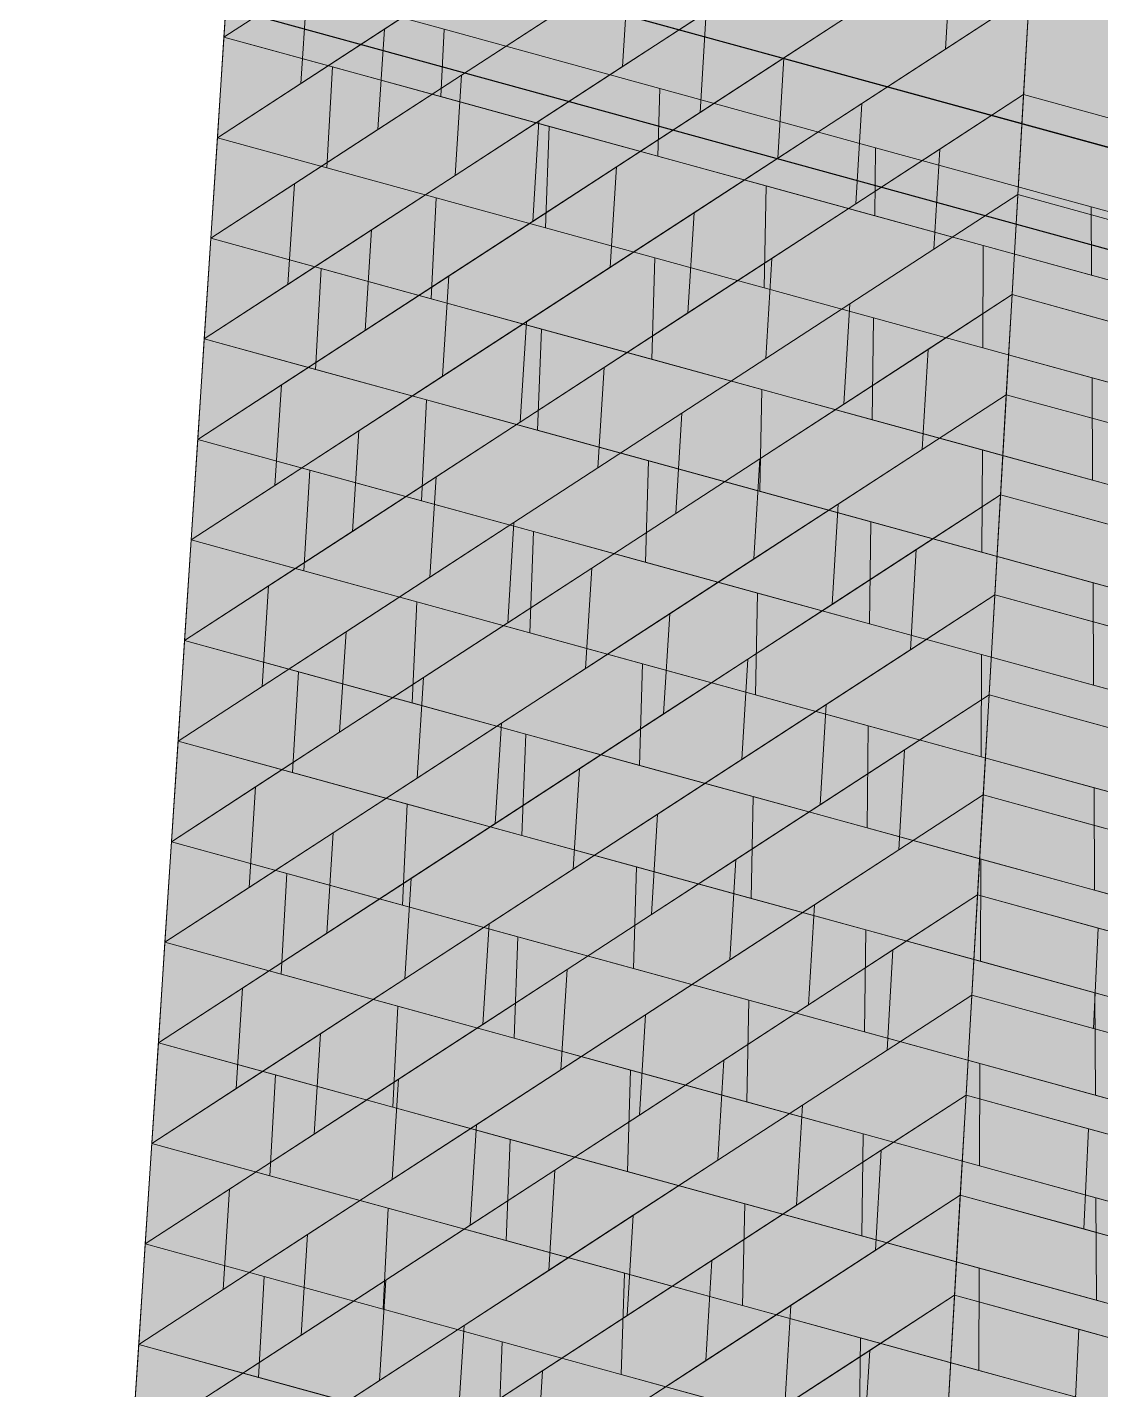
# Paper-space layout '02 Chimney' of a CAD drawing. Header units: millimetres. Extents: x 5 to 415, y 5 to 287.
# Drawn here: x 238.01 to 263.48, y 149.01 to 181.34 of the extents above; entities that cross this region are included whole.
import ezdxf

# ---------------------------------------------------------------- set-up
doc = ezdxf.new("R2010")
doc.units = ezdxf.units.MM
doc.layers.add('SHEET_GEOMETRY', color=7, linetype='Continuous')

# ---------------------------------------------------------------- blocks, each defined once
blk = doc.blocks.new('SHEET_02_CHIMNEY')
at = {"layer": 'SHEET_GEOMETRY', "lineweight": 18}
for p, q in [((258.375, 122.762), (262.564, 195.566)), ((238.013, 109.511), (242.783, 182.693))]:
    blk.add_line(p, q, dxfattribs=at)
at = {"layer": 'SHEET_GEOMETRY', "lineweight": 25}
for p, q in [((240.32, 184.892), (279.141, 174.238)), ((279.141, 174.238), (240.32, 184.892)), ((240.32, 182.472), (279.141, 171.817))]:
    blk.add_line(p, q, dxfattribs=at)
at = {"layer": 'SHEET_GEOMETRY', "lineweight": 9}
for p, q in [((246.638, 183.678), (242.679, 181.102)), ((246.486, 181.294), (250.449, 183.873)), ((255.965, 180.608), (259.939, 183.194)), ((259.801, 180.819), (259.939, 183.194)), ((259.939, 183.194), (259.801, 180.819)), ((242.679, 181.102), (242.783, 182.693)), ((242.783, 182.693), (242.679, 181.102)), ((247.902, 181.288), (242.783, 182.693)), ((248.317, 180.201), (252.284, 182.782)), ((256.108, 182.985), (252.138, 180.402)), ((252.138, 180.402), (252.284, 182.782)), ((252.284, 182.782), (252.138, 180.402)), ((242.679, 181.102), (244.659, 182.39)), ((248.467, 182.584), (244.505, 180.005)), ((244.505, 180.005), (244.659, 182.39)), ((244.659, 182.39), (244.505, 180.005)), ((257.812, 179.524), (261.79, 182.113)), ((261.79, 182.113), (259.801, 180.819)), ((261.653, 179.739), (261.79, 182.113)), ((261.79, 182.113), (261.653, 179.739)), ((250.153, 179.11), (254.123, 181.694)), ((257.952, 181.901), (253.978, 179.315)), ((253.978, 179.315), (254.123, 181.694)), ((254.123, 181.694), (253.978, 179.315)), ((250.301, 181.491), (246.334, 178.91)), ((242.524, 178.716), (246.486, 181.294)), ((242.524, 178.716), (242.679, 181.102)), ((242.679, 181.102), (242.524, 178.716)), ((245.253, 180.396), (242.679, 181.102)), ((242.679, 181.102), (247.826, 179.689)), ((246.334, 178.91), (246.486, 181.294)), ((246.486, 181.294), (246.334, 178.91)), ((247.826, 179.689), (247.902, 181.288)), ((247.902, 181.288), (247.826, 179.689)), ((253.021, 179.883), (247.902, 181.288)), ((259.801, 180.819), (255.823, 178.23)), ((252.138, 180.402), (248.168, 177.818)), ((251.992, 178.022), (255.965, 180.608)), ((255.823, 178.23), (255.965, 180.608)), ((255.965, 180.608), (255.823, 178.23)), ((244.351, 177.62), (248.317, 180.201)), ((245.118, 178.004), (245.253, 180.396)), ((245.253, 180.396), (245.118, 178.004)), ((250.4, 178.983), (245.253, 180.396)), ((248.168, 177.818), (248.317, 180.201)), ((248.317, 180.201), (248.168, 177.818)), ((244.505, 180.005), (242.524, 178.716)), ((252.973, 178.277), (253.021, 179.883)), ((253.021, 179.883), (252.973, 178.277)), ((258.141, 178.478), (253.021, 179.883)), ((247.826, 179.689), (252.973, 178.277)), ((253.834, 176.936), (257.812, 179.524)), ((261.653, 179.739), (257.672, 177.148)), ((257.672, 177.148), (257.812, 179.524)), ((257.812, 179.524), (257.672, 177.148)), ((259.662, 178.443), (261.653, 179.739)), ((261.516, 177.365), (261.653, 179.739)), ((261.653, 179.739), (261.516, 177.365)), ((261.653, 179.739), (264.352, 178.998)), ((267.05, 178.257), (261.653, 179.739)), ((246.183, 176.526), (250.153, 179.11)), ((253.978, 179.315), (250.005, 176.729)), ((250.005, 176.729), (250.153, 179.11)), ((250.153, 179.11), (250.005, 176.729)), ((246.334, 178.91), (242.368, 176.329)), ((250.307, 176.579), (250.4, 178.983)), ((250.4, 178.983), (250.307, 176.579)), ((255.547, 177.57), (250.4, 178.983)), ((242.368, 176.329), (242.524, 178.716)), ((242.524, 178.716), (242.368, 176.329)), ((247.712, 177.292), (242.524, 178.716)), ((242.524, 178.716), (245.118, 178.004)), ((258.12, 176.864), (258.141, 178.478)), ((258.141, 178.478), (258.12, 176.864)), ((263.26, 177.073), (258.141, 178.478)), ((255.823, 178.23), (251.846, 175.641)), ((252.973, 178.277), (258.12, 176.864)), ((255.681, 175.852), (259.662, 178.443)), ((259.524, 176.068), (259.662, 178.443)), ((259.662, 178.443), (259.524, 176.068)), ((248.168, 177.818), (244.198, 175.235)), ((245.118, 178.004), (250.307, 176.579)), ((248.018, 175.436), (251.992, 178.022)), ((251.846, 175.641), (251.992, 178.022)), ((251.992, 178.022), (251.846, 175.641)), ((242.368, 176.329), (244.351, 177.62)), ((244.198, 175.235), (244.351, 177.62)), ((244.351, 177.62), (244.198, 175.235)), ((255.496, 175.155), (255.547, 177.57)), ((255.547, 177.57), (255.496, 175.155)), ((260.694, 176.158), (255.547, 177.57)), ((247.599, 174.894), (247.712, 177.292)), ((247.712, 177.292), (247.599, 174.894)), ((252.901, 175.867), (247.712, 177.292)), ((257.531, 174.771), (261.516, 177.365)), ((261.516, 177.365), (259.524, 176.068)), ((261.38, 174.991), (261.516, 177.365)), ((261.516, 177.365), (261.38, 174.991)), ((261.516, 177.365), (266.956, 175.872)), ((264.236, 176.618), (261.516, 177.365)), ((249.857, 174.347), (253.834, 176.936)), ((257.672, 177.148), (253.69, 174.557)), ((253.69, 174.557), (253.834, 176.936)), ((253.834, 176.936), (253.69, 174.557)), ((258.12, 176.864), (263.267, 175.452)), ((263.267, 175.452), (263.26, 177.073)), ((268.379, 175.668), (263.26, 177.073)), ((263.26, 177.073), (263.267, 175.452)), ((242.213, 173.943), (246.183, 176.526)), ((250.005, 176.729), (246.031, 174.143)), ((246.031, 174.143), (246.183, 176.526)), ((246.183, 176.526), (246.031, 174.143)), ((250.307, 176.579), (255.496, 175.155)), ((242.213, 173.943), (242.368, 176.329)), ((242.368, 176.329), (242.213, 173.943)), ((244.983, 175.611), (242.368, 176.329)), ((242.368, 176.329), (247.599, 174.894)), ((259.524, 176.068), (255.539, 173.475)), ((260.684, 173.731), (260.694, 176.158)), ((260.694, 176.158), (260.684, 173.731)), ((265.841, 174.745), (260.694, 176.158)), ((244.849, 173.219), (244.983, 175.611)), ((244.983, 175.611), (244.849, 173.219)), ((250.214, 174.176), (244.983, 175.611)), ((251.846, 175.641), (247.868, 173.053)), ((251.699, 173.261), (255.681, 175.852)), ((252.829, 173.458), (252.901, 175.867)), ((252.901, 175.867), (252.829, 173.458)), ((258.09, 174.443), (252.901, 175.867)), ((255.539, 173.475), (255.681, 175.852)), ((255.681, 175.852), (255.539, 173.475)), ((244.198, 175.235), (242.213, 173.943)), ((244.044, 172.85), (248.018, 175.436)), ((247.868, 173.053), (248.018, 175.436)), ((248.018, 175.436), (247.868, 173.053)), ((263.267, 175.452), (268.414, 174.039)), ((255.496, 175.155), (260.684, 173.731)), ((261.38, 174.991), (257.391, 172.395)), ((259.385, 173.693), (261.38, 174.991)), ((261.243, 172.617), (261.38, 174.991)), ((261.38, 174.991), (261.243, 172.617)), ((261.38, 174.991), (264.12, 174.239)), ((266.861, 173.486), (261.38, 174.991)), ((247.599, 174.894), (252.829, 173.458)), ((253.546, 172.178), (257.531, 174.771)), ((257.391, 172.395), (257.531, 174.771)), ((257.531, 174.771), (257.391, 172.395)), ((245.879, 171.759), (249.857, 174.347)), ((253.69, 174.557), (249.709, 171.966)), ((249.709, 171.966), (249.857, 174.347)), ((249.857, 174.347), (249.709, 171.966)), ((258.06, 172.023), (258.09, 174.443)), ((258.09, 174.443), (258.06, 172.023)), ((263.279, 173.019), (258.09, 174.443)), ((246.031, 174.143), (242.057, 171.556)), ((242.057, 171.556), (242.213, 173.943)), ((242.213, 173.943), (242.057, 171.556)), ((247.485, 172.496), (242.213, 173.943)), ((242.213, 173.943), (244.849, 173.219)), ((250.121, 171.772), (250.214, 174.176)), ((250.214, 174.176), (250.121, 171.772)), ((255.444, 172.74), (250.214, 174.176)), ((255.396, 171.097), (259.385, 173.693)), ((259.247, 171.317), (259.385, 173.693)), ((259.385, 173.693), (259.247, 171.317)), ((260.684, 173.731), (265.873, 172.307)), ((255.539, 173.475), (251.553, 170.881)), ((252.829, 173.458), (258.06, 172.023)), ((247.868, 173.053), (243.89, 170.464)), ((244.849, 173.219), (250.121, 171.772)), ((247.718, 170.67), (251.699, 173.261)), ((251.553, 170.881), (251.699, 173.261)), ((251.699, 173.261), (251.553, 170.881)), ((263.29, 170.587), (263.279, 173.019)), ((268.468, 171.595), (263.279, 173.019)), ((263.279, 173.019), (263.29, 170.587)), ((242.057, 171.556), (244.044, 172.85)), ((243.89, 170.464), (244.044, 172.85)), ((244.044, 172.85), (243.89, 170.464)), ((255.393, 170.325), (255.444, 172.74)), ((255.444, 172.74), (255.393, 170.325)), ((260.675, 171.305), (255.444, 172.74)), ((247.371, 170.098), (247.485, 172.496)), ((247.485, 172.496), (247.371, 170.098)), ((252.757, 171.049), (247.485, 172.496)), ((257.391, 172.395), (253.402, 169.799)), ((257.25, 170.018), (261.243, 172.617)), ((261.243, 172.617), (259.247, 171.317)), ((261.107, 170.243), (261.243, 172.617)), ((261.243, 172.617), (261.107, 170.243)), ((261.243, 172.617), (266.766, 171.101)), ((264.005, 171.859), (261.243, 172.617)), ((249.561, 169.584), (253.546, 172.178)), ((253.402, 169.799), (253.546, 172.178)), ((253.546, 172.178), (253.402, 169.799)), ((258.06, 172.023), (263.29, 170.587)), ((241.901, 169.17), (245.879, 171.759)), ((249.709, 171.966), (245.727, 169.375)), ((245.727, 169.375), (245.879, 171.759)), ((245.879, 171.759), (245.727, 169.375)), ((250.121, 171.772), (255.393, 170.325)), ((241.901, 169.17), (242.057, 171.556)), ((242.057, 171.556), (241.901, 169.17)), ((244.714, 170.827), (242.057, 171.556)), ((242.057, 171.556), (247.371, 170.098)), ((251.407, 168.501), (255.396, 171.097)), ((252.685, 168.64), (252.757, 171.049)), ((252.757, 171.049), (252.685, 168.64)), ((258.029, 169.602), (252.757, 171.049)), ((259.247, 171.317), (255.254, 168.719)), ((255.254, 168.719), (255.396, 171.097)), ((255.396, 171.097), (255.254, 168.719)), ((260.665, 168.878), (260.675, 171.305)), ((260.675, 171.305), (260.665, 168.878)), ((265.905, 169.869), (260.675, 171.305)), ((244.579, 168.435), (244.714, 170.827)), ((244.714, 170.827), (244.579, 168.435)), ((250.028, 169.369), (244.714, 170.827)), ((251.553, 170.881), (247.568, 168.288)), ((243.89, 170.464), (241.901, 169.17)), ((243.737, 168.079), (247.718, 170.67)), ((247.568, 168.288), (247.718, 170.67)), ((247.718, 170.67), (247.568, 168.288)), ((263.29, 170.587), (268.521, 169.152)), ((247.371, 170.098), (252.685, 168.64)), ((255.393, 170.325), (260.665, 168.878)), ((261.107, 170.243), (257.11, 167.642)), ((259.108, 168.942), (261.107, 170.243)), ((260.97, 167.869), (261.107, 170.243)), ((261.107, 170.243), (260.97, 167.869)), ((261.107, 170.243), (263.889, 169.479)), ((266.671, 168.715), (261.107, 170.243)), ((253.402, 169.799), (249.413, 167.203)), ((253.258, 167.42), (257.25, 170.018)), ((257.11, 167.642), (257.25, 170.018)), ((257.25, 170.018), (257.11, 167.642)), ((245.576, 166.991), (249.561, 169.584)), ((249.413, 167.203), (249.561, 169.584)), ((249.561, 169.584), (249.413, 167.203)), ((257.999, 167.181), (258.029, 169.602)), ((258.029, 169.602), (257.999, 167.181)), ((263.302, 168.155), (258.029, 169.602)), ((245.727, 169.375), (241.746, 166.784)), ((241.746, 166.784), (241.901, 169.17)), ((241.901, 169.17), (241.746, 166.784)), ((247.257, 167.7), (241.901, 169.17)), ((241.901, 169.17), (244.579, 168.435)), ((249.935, 166.965), (250.028, 169.369)), ((250.028, 169.369), (249.935, 166.965)), ((255.342, 167.91), (250.028, 169.369)), ((255.112, 166.341), (259.108, 168.942)), ((258.97, 166.567), (259.108, 168.942)), ((259.108, 168.942), (258.97, 166.567)), ((260.665, 168.878), (265.938, 167.431)), ((247.418, 165.905), (251.407, 168.501)), ((255.254, 168.719), (251.261, 166.121)), ((251.261, 166.121), (251.407, 168.501)), ((251.407, 168.501), (251.261, 166.121)), ((252.685, 168.64), (257.999, 167.181)), ((247.568, 168.288), (243.583, 165.694)), ((244.579, 168.435), (249.935, 166.965)), ((263.313, 165.723), (263.302, 168.155)), ((268.574, 166.708), (263.302, 168.155)), ((263.302, 168.155), (263.313, 165.723)), ((241.746, 166.784), (243.737, 168.079)), ((243.583, 165.694), (243.737, 168.079)), ((243.737, 168.079), (243.583, 165.694)), ((255.291, 165.495), (255.342, 167.91)), ((255.342, 167.91), (255.291, 165.495)), ((260.656, 166.452), (255.342, 167.91)), ((256.97, 165.265), (260.97, 167.869)), ((260.97, 167.869), (258.97, 166.567)), ((260.833, 165.495), (260.97, 167.869)), ((260.97, 167.869), (260.833, 165.495)), ((260.97, 167.869), (266.576, 166.33)), ((263.773, 167.099), (260.97, 167.869)), ((247.143, 165.302), (247.257, 167.7)), ((247.257, 167.7), (247.143, 165.302)), ((252.613, 166.23), (247.257, 167.7)), ((257.11, 167.642), (253.113, 165.041)), ((249.413, 167.203), (245.424, 164.607)), ((249.265, 164.821), (253.258, 167.42)), ((253.113, 165.041), (253.258, 167.42)), ((253.258, 167.42), (253.113, 165.041)), ((257.999, 167.181), (263.313, 165.723)), ((241.59, 164.397), (245.576, 166.991)), ((245.424, 164.607), (245.576, 166.991)), ((245.576, 166.991), (245.424, 164.607)), ((249.935, 166.965), (255.291, 165.495)), ((241.59, 164.397), (241.746, 166.784)), ((241.746, 166.784), (241.59, 164.397)), ((244.445, 166.043), (241.746, 166.784)), ((241.746, 166.784), (247.143, 165.302)), ((258.97, 166.567), (254.969, 163.964)), ((251.115, 163.74), (255.112, 166.341)), ((252.541, 163.821), (252.613, 166.23)), ((252.613, 166.23), (252.541, 163.821)), ((257.969, 164.76), (252.613, 166.23)), ((254.969, 163.964), (255.112, 166.341)), ((255.112, 166.341), (254.969, 163.964)), ((260.646, 164.025), (260.656, 166.452)), ((260.656, 166.452), (260.646, 164.025)), ((265.97, 164.994), (260.656, 166.452)), ((243.429, 163.309), (247.418, 165.905)), ((244.31, 163.651), (244.445, 166.043)), ((244.445, 166.043), (244.31, 163.651)), ((249.842, 164.562), (244.445, 166.043)), ((251.261, 166.121), (247.268, 163.522)), ((247.268, 163.522), (247.418, 165.905)), ((247.418, 165.905), (247.268, 163.522)), ((243.583, 165.694), (241.59, 164.397)), ((263.313, 165.723), (268.627, 164.264)), ((247.143, 165.302), (252.541, 163.821)), ((252.969, 162.662), (256.97, 165.265)), ((255.291, 165.495), (260.646, 164.025)), ((260.833, 165.495), (256.829, 162.889)), ((256.829, 162.889), (256.97, 165.265)), ((256.97, 165.265), (256.829, 162.889)), ((258.831, 164.192), (260.833, 165.495)), ((260.697, 163.121), (260.833, 165.495)), ((260.833, 165.495), (260.697, 163.121)), ((260.833, 165.495), (263.657, 164.72)), ((266.481, 163.945), (260.833, 165.495)), ((253.113, 165.041), (249.117, 162.44)), ((245.424, 164.607), (241.435, 162.011)), ((245.272, 162.223), (249.265, 164.821)), ((249.117, 162.44), (249.265, 164.821)), ((249.265, 164.821), (249.117, 162.44)), ((249.749, 162.158), (249.842, 164.562)), ((249.842, 164.562), (249.749, 162.158)), ((255.24, 163.08), (249.842, 164.562)), ((257.938, 162.34), (257.969, 164.76)), ((257.969, 164.76), (257.938, 162.34)), ((263.324, 163.291), (257.969, 164.76)), ((241.435, 162.011), (241.59, 164.397)), ((241.59, 164.397), (241.435, 162.011)), ((247.03, 162.905), (241.59, 164.397)), ((241.59, 164.397), (244.31, 163.651)), ((254.969, 163.964), (250.969, 161.36)), ((254.827, 161.586), (258.831, 164.192)), ((258.693, 161.816), (258.831, 164.192)), ((258.831, 164.192), (258.693, 161.816)), ((260.646, 164.025), (266.002, 162.556)), ((244.31, 163.651), (249.749, 162.158)), ((247.119, 161.14), (251.115, 163.74)), ((250.969, 161.36), (251.115, 163.74)), ((251.115, 163.74), (250.969, 161.36)), ((252.541, 163.821), (257.938, 162.34)), ((241.435, 162.011), (243.429, 163.309)), ((247.268, 163.522), (243.276, 160.924)), ((243.276, 160.924), (243.429, 163.309)), ((243.429, 163.309), (243.276, 160.924)), ((263.336, 160.858), (263.324, 163.291)), ((268.68, 161.821), (263.324, 163.291)), ((263.324, 163.291), (263.336, 160.858)), ((255.188, 160.665), (255.24, 163.08)), ((255.24, 163.08), (255.188, 160.665)), ((260.637, 161.599), (255.24, 163.08)), ((256.689, 160.512), (260.697, 163.121)), ((260.697, 163.121), (258.693, 161.816)), ((260.56, 160.747), (260.697, 163.121)), ((260.697, 163.121), (260.56, 160.747)), ((260.697, 163.121), (266.387, 161.559)), ((263.542, 162.34), (260.697, 163.121)), ((246.916, 160.507), (247.03, 162.905)), ((247.03, 162.905), (246.916, 160.507)), ((252.469, 161.412), (247.03, 162.905)), ((248.969, 160.059), (252.969, 162.662)), ((256.829, 162.889), (252.825, 160.283)), ((252.825, 160.283), (252.969, 162.662)), ((252.969, 162.662), (252.825, 160.283)), ((249.117, 162.44), (245.12, 159.839)), ((257.938, 162.34), (263.336, 160.858)), ((241.279, 159.625), (245.272, 162.223)), ((241.279, 159.625), (241.435, 162.011)), ((241.435, 162.011), (241.279, 159.625)), ((244.175, 161.259), (241.435, 162.011)), ((241.435, 162.011), (246.916, 160.507)), ((245.12, 159.839), (245.272, 162.223)), ((245.272, 162.223), (245.12, 159.839)), ((249.749, 162.158), (255.188, 160.665)), ((258.693, 161.816), (254.685, 159.208)), ((250.969, 161.36), (246.969, 158.757)), ((250.823, 158.98), (254.827, 161.586)), ((252.397, 159.002), (252.469, 161.412)), ((252.469, 161.412), (252.397, 159.002)), ((257.908, 159.919), (252.469, 161.412)), ((254.685, 159.208), (254.827, 161.586)), ((254.827, 161.586), (254.685, 159.208)), ((260.628, 159.173), (260.637, 161.599)), ((260.637, 161.599), (260.628, 159.173)), ((266.034, 160.118), (260.637, 161.599)), ((243.122, 158.539), (247.119, 161.14)), ((244.041, 158.867), (244.175, 161.259)), ((244.175, 161.259), (244.041, 158.867)), ((249.656, 159.755), (244.175, 161.259)), ((246.969, 158.757), (247.119, 161.14)), ((247.119, 161.14), (246.969, 158.757)), ((243.276, 160.924), (241.279, 159.625)), ((260.56, 160.747), (256.549, 158.136)), ((258.554, 159.441), (260.56, 160.747)), ((260.424, 158.372), (260.56, 160.747)), ((260.56, 160.747), (260.424, 158.372)), ((260.56, 160.747), (263.426, 159.96)), ((266.292, 159.174), (260.56, 160.747)), ((263.336, 160.858), (268.733, 159.377)), ((246.916, 160.507), (252.397, 159.002)), ((252.681, 157.904), (256.689, 160.512)), ((255.188, 160.665), (260.628, 159.173)), ((256.549, 158.136), (256.689, 160.512)), ((256.689, 160.512), (256.549, 158.136)), ((244.969, 157.455), (248.969, 160.059)), ((252.825, 160.283), (248.821, 157.677)), ((248.821, 157.677), (248.969, 160.059)), ((248.969, 160.059), (248.821, 157.677)), ((245.12, 159.839), (241.124, 157.238)), ((249.563, 157.351), (249.656, 159.755)), ((249.656, 159.755), (249.563, 157.351)), ((255.137, 158.25), (249.656, 159.755)), ((257.878, 157.498), (257.908, 159.919)), ((257.908, 159.919), (257.878, 157.498)), ((263.347, 158.426), (257.908, 159.919)), ((263.426, 159.96), (263.31, 157.58)), ((263.31, 157.58), (263.426, 159.96)), ((263.426, 159.96), (269.157, 158.387)), ((241.124, 157.238), (241.279, 159.625)), ((241.279, 159.625), (241.124, 157.238)), ((246.802, 158.109), (241.279, 159.625)), ((241.279, 159.625), (244.041, 158.867)), ((254.543, 156.83), (258.554, 159.441)), ((258.416, 157.066), (258.554, 159.441)), ((258.554, 159.441), (258.416, 157.066)), ((254.685, 159.208), (250.677, 156.6)), ((260.628, 159.173), (266.067, 157.68)), ((246.969, 158.757), (242.968, 156.154)), ((244.041, 158.867), (249.563, 157.351)), ((246.819, 156.374), (250.823, 158.98)), ((250.677, 156.6), (250.823, 158.98)), ((250.823, 158.98), (250.677, 156.6)), ((252.397, 159.002), (257.878, 157.498)), ((241.124, 157.238), (243.122, 158.539)), ((242.968, 156.154), (243.122, 158.539)), ((243.122, 158.539), (242.968, 156.154)), ((263.358, 155.994), (263.347, 158.426)), ((268.786, 156.933), (263.347, 158.426)), ((263.347, 158.426), (263.358, 155.994)), ((246.688, 155.711), (246.802, 158.109)), ((246.802, 158.109), (246.688, 155.711)), ((252.325, 156.593), (246.802, 158.109)), ((256.549, 158.136), (252.537, 155.525)), ((255.086, 155.835), (255.137, 158.25)), ((255.137, 158.25), (255.086, 155.835)), ((260.618, 156.746), (255.137, 158.25)), ((256.408, 155.759), (260.424, 158.372)), ((260.424, 158.372), (258.416, 157.066)), ((260.287, 155.998), (260.424, 158.372)), ((260.424, 158.372), (260.287, 155.998)), ((260.424, 158.372), (266.197, 156.788)), ((263.31, 157.58), (260.424, 158.372)), ((248.673, 155.296), (252.681, 157.904)), ((252.537, 155.525), (252.681, 157.904)), ((252.681, 157.904), (252.537, 155.525)), ((240.968, 154.852), (244.969, 157.455)), ((248.821, 157.677), (244.817, 155.071)), ((244.817, 155.071), (244.969, 157.455)), ((244.969, 157.455), (244.817, 155.071)), ((257.878, 157.498), (263.358, 155.994)), ((269.083, 155.996), (263.31, 157.58)), ((240.968, 154.852), (241.124, 157.238)), ((241.124, 157.238), (240.968, 154.852)), ((243.906, 156.475), (241.124, 157.238)), ((241.124, 157.238), (246.688, 155.711)), ((249.563, 157.351), (255.086, 155.835)), ((250.531, 154.22), (254.543, 156.83)), ((258.416, 157.066), (254.4, 154.453)), ((254.4, 154.453), (254.543, 156.83)), ((254.543, 156.83), (254.4, 154.453)), ((250.677, 156.6), (246.669, 153.992)), ((252.252, 154.184), (252.325, 156.593)), ((252.325, 156.593), (252.252, 154.184)), ((257.847, 155.077), (252.325, 156.593)), ((260.609, 154.32), (260.618, 156.746)), ((260.618, 156.746), (260.609, 154.32)), ((266.099, 155.242), (260.618, 156.746)), ((242.968, 156.154), (240.968, 154.852)), ((242.815, 153.768), (246.819, 156.374)), ((243.771, 154.083), (243.906, 156.475)), ((243.906, 156.475), (243.771, 154.083)), ((249.47, 154.947), (243.906, 156.475)), ((246.669, 153.992), (246.819, 156.374)), ((246.819, 156.374), (246.669, 153.992)), ((255.086, 155.835), (260.609, 154.32)), ((260.287, 155.998), (256.268, 153.383)), ((258.277, 154.691), (260.287, 155.998)), ((260.151, 153.624), (260.287, 155.998)), ((260.287, 155.998), (260.151, 153.624)), ((260.287, 155.998), (263.195, 155.201)), ((266.102, 154.403), (260.287, 155.998)), ((263.358, 155.994), (268.839, 154.49)), ((246.688, 155.711), (252.252, 154.184)), ((252.537, 155.525), (248.525, 152.914)), ((252.393, 153.146), (256.408, 155.759)), ((256.268, 153.383), (256.408, 155.759)), ((256.408, 155.759), (256.268, 153.383)), ((244.665, 152.687), (248.673, 155.296)), ((248.525, 152.914), (248.673, 155.296)), ((248.673, 155.296), (248.525, 152.914)), ((263.195, 155.201), (263.079, 152.821)), ((263.079, 152.821), (263.195, 155.201)), ((263.195, 155.201), (269.009, 153.605)), ((244.817, 155.071), (240.813, 152.465)), ((249.377, 152.544), (249.47, 154.947)), ((249.47, 154.947), (249.377, 152.544)), ((255.035, 153.42), (249.47, 154.947)), ((257.817, 152.657), (257.847, 155.077)), ((257.847, 155.077), (257.817, 152.657)), ((263.37, 153.562), (257.847, 155.077)), ((240.813, 152.465), (240.968, 154.852)), ((240.968, 154.852), (240.813, 152.465)), ((246.574, 153.313), (240.968, 154.852)), ((240.968, 154.852), (243.771, 154.083)), ((254.258, 152.075), (258.277, 154.691)), ((258.139, 152.315), (258.277, 154.691)), ((258.277, 154.691), (258.139, 152.315)), ((246.519, 151.609), (250.531, 154.22)), ((254.4, 154.453), (250.385, 151.839)), ((250.385, 151.839), (250.531, 154.22)), ((250.531, 154.22), (250.385, 151.839)), ((260.609, 154.32), (266.131, 152.804)), ((246.669, 153.992), (242.661, 151.383)), ((243.771, 154.083), (249.377, 152.544)), ((252.252, 154.184), (257.817, 152.657)), ((240.813, 152.465), (242.815, 153.768)), ((242.661, 151.383), (242.815, 153.768)), ((242.815, 153.768), (242.661, 151.383)), ((256.127, 151.006), (260.151, 153.624)), ((260.151, 153.624), (258.139, 152.315)), ((260.014, 151.25), (260.151, 153.624)), ((260.151, 153.624), (260.014, 151.25)), ((260.151, 153.624), (266.007, 152.017)), ((263.079, 152.821), (260.151, 153.624)), ((246.46, 150.915), (246.574, 153.313)), ((246.574, 153.313), (246.46, 150.915)), ((252.18, 151.775), (246.574, 153.313)), ((256.268, 153.383), (252.248, 150.767)), ((254.983, 151.005), (255.035, 153.42)), ((255.035, 153.42), (254.983, 151.005)), ((260.599, 151.893), (255.035, 153.42)), ((263.381, 151.13), (263.37, 153.562)), ((268.893, 152.046), (263.37, 153.562)), ((263.37, 153.562), (263.381, 151.13)), ((248.377, 150.533), (252.393, 153.146)), ((252.248, 150.767), (252.393, 153.146)), ((252.393, 153.146), (252.248, 150.767)), ((240.657, 150.079), (244.665, 152.687)), ((248.525, 152.914), (244.513, 150.303)), ((244.513, 150.303), (244.665, 152.687)), ((244.665, 152.687), (244.513, 150.303)), ((257.817, 152.657), (263.381, 151.13)), ((268.935, 151.213), (263.079, 152.821)), ((240.657, 150.079), (240.813, 152.465)), ((240.813, 152.465), (240.657, 150.079)), ((243.637, 151.69), (240.813, 152.465)), ((240.813, 152.465), (246.46, 150.915)), ((249.377, 152.544), (254.983, 151.005)), ((258.139, 152.315), (254.116, 149.697)), ((250.239, 149.459), (254.258, 152.075)), ((254.116, 149.697), (254.258, 152.075)), ((254.258, 152.075), (254.116, 149.697)), ((243.502, 149.298), (243.637, 151.69)), ((243.637, 151.69), (243.502, 149.298)), ((249.284, 150.14), (243.637, 151.69)), ((250.385, 151.839), (246.369, 149.226)), ((252.108, 149.365), (252.18, 151.775)), ((252.18, 151.775), (252.108, 149.365)), ((257.787, 150.236), (252.18, 151.775)), ((260.59, 149.467), (260.599, 151.893)), ((260.599, 151.893), (260.59, 149.467)), ((266.163, 150.366), (260.599, 151.893)), ((242.661, 151.383), (240.657, 150.079)), ((242.507, 148.998), (246.519, 151.609)), ((246.369, 149.226), (246.519, 151.609)), ((246.519, 151.609), (246.369, 149.226)), ((252.104, 148.388), (256.127, 151.006)), ((254.983, 151.005), (260.59, 149.467)), ((260.014, 151.25), (255.987, 148.63)), ((255.987, 148.63), (256.127, 151.006)), ((256.127, 151.006), (255.987, 148.63)), ((258.001, 149.94), (260.014, 151.25)), ((259.877, 148.876), (260.014, 151.25)), ((260.014, 151.25), (259.877, 148.876)), ((260.014, 151.25), (262.963, 150.441)), ((265.912, 149.632), (260.014, 151.25)), ((263.381, 151.13), (268.946, 149.602)), ((246.46, 150.915), (252.108, 149.365)), ((252.248, 150.767), (248.229, 148.151)), ((244.362, 147.92), (248.377, 150.533)), ((248.229, 148.151), (248.377, 150.533)), ((248.377, 150.533), (248.229, 148.151)), ((262.963, 150.441), (262.847, 148.061)), ((262.847, 148.061), (262.963, 150.441)), ((262.963, 150.441), (268.861, 148.822)), ((244.513, 150.303), (240.501, 147.693)), ((240.501, 147.693), (240.657, 150.079)), ((240.657, 150.079), (240.501, 147.693)), ((246.347, 148.518), (240.657, 150.079)), ((240.657, 150.079), (243.502, 149.298)), ((249.191, 147.737), (249.284, 150.14)), ((249.284, 150.14), (249.191, 147.737)), ((254.932, 148.59), (249.284, 150.14)), ((257.756, 147.815), (257.787, 150.236)), ((257.787, 150.236), (257.756, 147.815)), ((263.393, 148.697), (257.787, 150.236)), ((254.116, 149.697), (250.093, 147.079)), ((253.974, 147.319), (258.001, 149.94)), ((257.862, 147.565), (258.001, 149.94)), ((258.001, 149.94), (257.862, 147.565)), ((246.219, 146.844), (250.239, 149.459)), ((250.093, 147.079), (250.239, 149.459)), ((250.239, 149.459), (250.093, 147.079)), ((252.108, 149.365), (257.756, 147.815)), ((260.59, 149.467), (266.196, 147.928)), ((246.369, 149.226), (242.354, 146.613)), ((243.502, 149.298), (249.191, 147.737))]:
    blk.add_line(p, q, dxfattribs=at)
at = {"layer": 'SHEET_GEOMETRY', "color": 9}
blk.add_solid([(240.32, 184.892), (279.141, 174.238), (300.861, 188.372)], dxfattribs=at)
at = {"layer": 'SHEET_GEOMETRY', "color": 253}
for points in [[(240.32, 182.472), (279.141, 174.238), (240.32, 184.892)], [(240.32, 182.472), (279.141, 171.817), (279.141, 174.238)]]:
    blk.add_solid(points, dxfattribs=at)
at = {"layer": 'SHEET_GEOMETRY', "color": 37}
for points in [[(246.638, 183.678), (242.679, 181.102), (242.783, 182.693)], [(248.467, 182.584), (244.505, 180.005), (244.659, 182.39)], [(246.334, 178.91), (242.524, 178.716), (246.486, 181.294)], [(248.168, 177.818), (244.351, 177.62), (248.317, 180.201)], [(246.334, 178.91), (242.368, 176.329), (242.524, 178.716)], [(248.168, 177.818), (244.198, 175.235), (244.351, 177.62)], [(251.846, 175.641), (248.018, 175.436), (251.992, 178.022)], [(244.198, 175.235), (242.368, 176.329), (244.351, 177.62)], [(266.861, 173.486), (261.38, 174.991), (261.516, 177.365)], [(266.861, 173.486), (261.516, 177.365), (266.956, 175.872)], [(244.198, 175.235), (242.213, 173.943), (242.368, 176.329)], [(251.846, 175.641), (247.868, 173.053), (248.018, 175.436)], [(247.868, 173.053), (244.044, 172.85), (248.018, 175.436)], [(249.709, 171.966), (245.879, 171.759), (249.857, 174.347)], [(247.868, 173.053), (243.89, 170.464), (244.044, 172.85)], [(251.553, 170.881), (247.718, 170.67), (251.699, 173.261)], [(243.89, 170.464), (242.057, 171.556), (244.044, 172.85)], [(261.107, 170.243), (257.25, 170.018), (261.243, 172.617)], [(249.709, 171.966), (245.727, 169.375), (245.879, 171.759)], [(243.89, 170.464), (241.901, 169.17), (242.057, 171.556)], [(251.553, 170.881), (247.568, 168.288), (247.718, 170.67)], [(261.107, 170.243), (257.11, 167.642), (257.25, 170.018)], [(260.97, 167.869), (259.108, 168.942), (261.107, 170.243)], [(249.413, 167.203), (245.576, 166.991), (249.561, 169.584)], [(260.97, 167.869), (258.97, 166.567), (259.108, 168.942)], [(266.481, 163.945), (260.833, 165.495), (260.97, 167.869)], [(266.481, 163.945), (260.97, 167.869), (266.576, 166.33)], [(249.413, 167.203), (245.424, 164.607), (245.576, 166.991)], [(253.113, 165.041), (249.265, 164.821), (253.258, 167.42)], [(247.268, 163.522), (243.429, 163.309), (247.418, 165.905)], [(260.697, 163.121), (258.831, 164.192), (260.833, 165.495)], [(253.113, 165.041), (249.117, 162.44), (249.265, 164.821)], [(258.693, 161.816), (254.827, 161.586), (258.831, 164.192)], [(260.697, 163.121), (258.693, 161.816), (258.831, 164.192)], [(247.268, 163.522), (243.276, 160.924), (243.429, 163.309)], [(245.12, 159.839), (241.279, 159.625), (245.272, 162.223)], [(258.693, 161.816), (254.685, 159.208), (254.827, 161.586)], [(263.31, 157.58), (260.424, 158.372), (260.56, 160.747)], [(263.31, 157.58), (260.56, 160.747), (263.426, 159.96)], [(245.12, 159.839), (241.124, 157.238), (241.279, 159.625)], [(258.416, 157.066), (254.543, 156.83), (258.554, 159.441)], [(242.968, 156.154), (241.124, 157.238), (243.122, 158.539)], [(260.287, 155.998), (256.408, 155.759), (260.424, 158.372)], [(252.537, 155.525), (248.673, 155.296), (252.681, 157.904)], [(244.817, 155.071), (240.968, 154.852), (244.969, 157.455)], [(242.968, 156.154), (240.968, 154.852), (241.124, 157.238)], [(258.416, 157.066), (254.4, 154.453), (254.543, 156.83)], [(246.669, 153.992), (242.815, 153.768), (246.819, 156.374)], [(260.287, 155.998), (256.268, 153.383), (256.408, 155.759)], [(263.079, 152.821), (260.151, 153.624), (260.287, 155.998)], [(263.079, 152.821), (260.287, 155.998), (263.195, 155.201)], [(252.537, 155.525), (248.525, 152.914), (248.673, 155.296)], [(244.817, 155.071), (240.813, 152.465), (240.968, 154.852)], [(250.385, 151.839), (246.519, 151.609), (250.531, 154.22)], [(246.669, 153.992), (242.661, 151.383), (242.815, 153.768)], [(254.116, 149.697), (250.239, 149.459), (254.258, 152.075)], [(250.385, 151.839), (246.369, 149.226), (246.519, 151.609)], [(255.987, 148.63), (252.104, 148.388), (256.127, 151.006)], [(259.877, 148.876), (258.001, 149.94), (260.014, 151.25)], [(268.787, 146.431), (262.847, 148.061), (262.963, 150.441)], [(268.787, 146.431), (262.963, 150.441), (268.861, 148.822)], [(254.116, 149.697), (250.093, 147.079), (250.239, 149.459)], [(259.877, 148.876), (257.862, 147.565), (258.001, 149.94)]]:
    blk.add_solid(points, dxfattribs=at)
at = {"layer": 'SHEET_GEOMETRY', "color": 57}
for points in [[(250.301, 181.491), (246.486, 181.294), (250.449, 183.873)], [(242.679, 181.102), (247.902, 181.288), (242.783, 182.693)], [(252.138, 180.402), (248.317, 180.201), (252.284, 182.782)], [(244.505, 180.005), (242.679, 181.102), (244.659, 182.39)], [(253.978, 179.315), (250.153, 179.11), (254.123, 181.694)], [(250.301, 181.491), (246.334, 178.91), (246.486, 181.294)], [(244.505, 180.005), (242.524, 178.716), (242.679, 181.102)], [(242.679, 181.102), (247.826, 179.689), (247.902, 181.288)], [(252.138, 180.402), (248.168, 177.818), (248.317, 180.201)], [(261.516, 177.365), (259.662, 178.443), (261.653, 179.739)], [(250.005, 176.729), (246.183, 176.526), (250.153, 179.11)], [(253.978, 179.315), (250.005, 176.729), (250.153, 179.11)], [(250.307, 176.579), (255.547, 177.57), (250.4, 178.983)], [(258.12, 176.864), (263.26, 177.073), (258.141, 178.478)], [(261.516, 177.365), (259.524, 176.068), (259.662, 178.443)], [(250.307, 176.579), (255.496, 175.155), (255.547, 177.57)], [(255.496, 175.155), (260.694, 176.158), (255.547, 177.57)], [(247.599, 174.894), (252.901, 175.867), (247.712, 177.292)], [(258.12, 176.864), (263.267, 175.452), (263.26, 177.073)], [(250.005, 176.729), (246.031, 174.143), (246.183, 176.526)], [(255.496, 175.155), (260.684, 173.731), (260.694, 176.158)], [(260.684, 173.731), (265.841, 174.745), (260.694, 176.158)], [(244.849, 173.219), (250.214, 174.176), (244.983, 175.611)], [(247.599, 174.894), (252.829, 173.458), (252.901, 175.867)], [(252.829, 173.458), (258.09, 174.443), (252.901, 175.867)], [(257.391, 172.395), (253.546, 172.178), (257.531, 174.771)], [(260.684, 173.731), (265.873, 172.307), (265.841, 174.745)], [(252.829, 173.458), (258.06, 172.023), (258.09, 174.443)], [(244.849, 173.219), (250.121, 171.772), (250.214, 174.176)], [(250.121, 171.772), (255.444, 172.74), (250.214, 174.176)], [(250.121, 171.772), (255.393, 170.325), (255.444, 172.74)], [(247.371, 170.098), (252.757, 171.049), (247.485, 172.496)], [(257.391, 172.395), (253.402, 169.799), (253.546, 172.178)], [(247.371, 170.098), (252.685, 168.64), (252.757, 171.049)], [(260.665, 168.878), (265.905, 169.869), (260.675, 171.305)], [(244.579, 168.435), (250.028, 169.369), (244.714, 170.827)], [(247.568, 168.288), (243.737, 168.079), (247.718, 170.67)], [(257.11, 167.642), (253.258, 167.42), (257.25, 170.018)], [(260.665, 168.878), (265.938, 167.431), (265.905, 169.869)], [(241.746, 166.784), (247.257, 167.7), (241.901, 169.17)], [(244.579, 168.435), (249.935, 166.965), (250.028, 169.369)], [(247.568, 168.288), (243.583, 165.694), (243.737, 168.079)], [(263.313, 165.723), (268.574, 166.708), (263.302, 168.155)], [(243.583, 165.694), (241.746, 166.784), (243.737, 168.079)], [(255.291, 165.495), (260.656, 166.452), (255.342, 167.91)], [(241.746, 166.784), (247.143, 165.302), (247.257, 167.7)], [(257.11, 167.642), (253.113, 165.041), (253.258, 167.42)], [(243.583, 165.694), (241.59, 164.397), (241.746, 166.784)], [(241.59, 164.397), (244.445, 166.043), (241.746, 166.784)], [(263.313, 165.723), (268.627, 164.264), (268.574, 166.708)], [(255.291, 165.495), (260.646, 164.025), (260.656, 166.452)], [(260.646, 164.025), (265.97, 164.994), (260.656, 166.452)], [(241.59, 164.397), (244.31, 163.651), (244.445, 166.043)], [(256.829, 162.889), (252.969, 162.662), (256.97, 165.265)], [(260.646, 164.025), (266.002, 162.556), (265.97, 164.994)], [(249.749, 162.158), (255.24, 163.08), (249.842, 164.562)], [(257.938, 162.34), (263.324, 163.291), (257.969, 164.76)], [(241.435, 162.011), (247.03, 162.905), (241.59, 164.397)], [(257.938, 162.34), (263.336, 160.858), (263.324, 163.291)], [(249.749, 162.158), (255.188, 160.665), (255.24, 163.08)], [(260.56, 160.747), (256.689, 160.512), (260.697, 163.121)], [(266.292, 159.174), (260.56, 160.747), (260.697, 163.121)], [(266.292, 159.174), (260.697, 163.121), (266.387, 161.559)], [(241.435, 162.011), (246.916, 160.507), (247.03, 162.905)], [(246.916, 160.507), (252.469, 161.412), (247.03, 162.905)], [(256.829, 162.889), (252.825, 160.283), (252.969, 162.662)], [(246.916, 160.507), (252.397, 159.002), (252.469, 161.412)], [(254.685, 159.208), (250.823, 158.98), (254.827, 161.586)], [(252.397, 159.002), (257.908, 159.919), (252.469, 161.412)], [(260.628, 159.173), (266.034, 160.118), (260.637, 161.599)], [(260.56, 160.747), (256.549, 158.136), (256.689, 160.512)], [(260.424, 158.372), (258.554, 159.441), (260.56, 160.747)], [(260.628, 159.173), (266.067, 157.68), (266.034, 160.118)], [(252.397, 159.002), (257.878, 157.498), (257.908, 159.919)], [(269.083, 155.996), (263.31, 157.58), (263.426, 159.96)], [(269.083, 155.996), (263.426, 159.96), (269.157, 158.387)], [(260.424, 158.372), (258.416, 157.066), (258.554, 159.441)], [(254.685, 159.208), (250.677, 156.6), (250.823, 158.98)], [(263.358, 155.994), (268.786, 156.933), (263.347, 158.426)], [(240.968, 154.852), (243.906, 156.475), (241.124, 157.238)], [(263.358, 155.994), (268.839, 154.49), (268.786, 156.933)], [(260.609, 154.32), (266.099, 155.242), (260.618, 156.746)], [(240.968, 154.852), (243.771, 154.083), (243.906, 156.475)], [(248.525, 152.914), (244.665, 152.687), (248.673, 155.296)], [(260.609, 154.32), (266.131, 152.804), (266.099, 155.242)], [(257.817, 152.657), (263.37, 153.562), (257.847, 155.077)], [(240.813, 152.465), (246.574, 153.313), (240.968, 154.852)], [(240.813, 152.465), (246.46, 150.915), (246.574, 153.313)], [(246.46, 150.915), (252.18, 151.775), (246.574, 153.313)], [(257.817, 152.657), (263.381, 151.13), (263.37, 153.562)], [(248.525, 152.914), (244.513, 150.303), (244.665, 152.687)], [(240.657, 150.079), (243.637, 151.69), (240.813, 152.465)], [(240.657, 150.079), (243.502, 149.298), (243.637, 151.69)], [(246.46, 150.915), (252.108, 149.365), (252.18, 151.775)], [(252.108, 149.365), (257.787, 150.236), (252.18, 151.775)], [(260.59, 149.467), (266.163, 150.366), (260.599, 151.893)], [(262.847, 148.061), (259.877, 148.876), (260.014, 151.25)], [(262.847, 148.061), (260.014, 151.25), (262.963, 150.441)], [(248.229, 148.151), (244.362, 147.92), (248.377, 150.533)], [(260.59, 149.467), (266.196, 147.928), (266.163, 150.366)], [(240.501, 147.693), (246.347, 148.518), (240.657, 150.079)], [(252.108, 149.365), (257.756, 147.815), (257.787, 150.236)]]:
    blk.add_solid(points, dxfattribs=at)
at = {"layer": 'SHEET_GEOMETRY', "color": 47}
for points in [[(259.801, 180.819), (255.965, 180.608), (259.939, 183.194)], [(261.79, 182.113), (259.801, 180.819), (259.939, 183.194)], [(256.108, 182.985), (252.138, 180.402), (252.284, 182.782)], [(261.653, 179.739), (257.812, 179.524), (261.79, 182.113)], [(267.05, 178.257), (261.653, 179.739), (261.79, 182.113)], [(267.05, 178.257), (261.79, 182.113), (267.145, 180.643)], [(257.952, 181.901), (253.978, 179.315), (254.123, 181.694)], [(259.801, 180.819), (255.823, 178.23), (255.965, 180.608)], [(255.823, 178.23), (251.992, 178.022), (255.965, 180.608)], [(257.672, 177.148), (253.834, 176.936), (257.812, 179.524)], [(261.653, 179.739), (257.672, 177.148), (257.812, 179.524)], [(264.236, 176.618), (261.516, 177.365), (261.653, 179.739)], [(264.236, 176.618), (261.653, 179.739), (264.352, 178.998)], [(255.823, 178.23), (251.846, 175.641), (251.992, 178.022)], [(259.524, 176.068), (255.681, 175.852), (259.662, 178.443)], [(261.38, 174.991), (257.531, 174.771), (261.516, 177.365)], [(253.69, 174.557), (249.857, 174.347), (253.834, 176.936)], [(257.672, 177.148), (253.69, 174.557), (253.834, 176.936)], [(246.031, 174.143), (242.213, 173.943), (246.183, 176.526)], [(242.213, 173.943), (244.983, 175.611), (242.368, 176.329)], [(259.524, 176.068), (255.539, 173.475), (255.681, 175.852)], [(242.213, 173.943), (244.849, 173.219), (244.983, 175.611)], [(255.539, 173.475), (251.699, 173.261), (255.681, 175.852)], [(261.38, 174.991), (257.391, 172.395), (257.531, 174.771)], [(261.243, 172.617), (259.385, 173.693), (261.38, 174.991)], [(264.005, 171.859), (261.243, 172.617), (261.38, 174.991)], [(264.005, 171.859), (261.38, 174.991), (264.12, 174.239)], [(253.69, 174.557), (249.709, 171.966), (249.857, 174.347)], [(246.031, 174.143), (242.057, 171.556), (242.213, 173.943)], [(259.247, 171.317), (255.396, 171.097), (259.385, 173.693)], [(261.243, 172.617), (259.247, 171.317), (259.385, 173.693)], [(255.539, 173.475), (251.553, 170.881), (251.699, 173.261)], [(255.393, 170.325), (260.675, 171.305), (255.444, 172.74)], [(266.671, 168.715), (261.107, 170.243), (261.243, 172.617)], [(266.671, 168.715), (261.243, 172.617), (266.766, 171.101)], [(253.402, 169.799), (249.561, 169.584), (253.546, 172.178)], [(245.727, 169.375), (241.901, 169.17), (245.879, 171.759)], [(255.254, 168.719), (251.407, 168.501), (255.396, 171.097)], [(252.685, 168.64), (258.029, 169.602), (252.757, 171.049)], [(259.247, 171.317), (255.254, 168.719), (255.396, 171.097)], [(255.393, 170.325), (260.665, 168.878), (260.675, 171.305)], [(263.773, 167.099), (260.97, 167.869), (261.107, 170.243)], [(263.773, 167.099), (261.107, 170.243), (263.889, 169.479)], [(253.402, 169.799), (249.413, 167.203), (249.561, 169.584)], [(252.685, 168.64), (257.999, 167.181), (258.029, 169.602)], [(257.999, 167.181), (263.302, 168.155), (258.029, 169.602)], [(245.727, 169.375), (241.746, 166.784), (241.901, 169.17)], [(249.935, 166.965), (255.342, 167.91), (250.028, 169.369)], [(258.97, 166.567), (255.112, 166.341), (259.108, 168.942)], [(251.261, 166.121), (247.418, 165.905), (251.407, 168.501)], [(255.254, 168.719), (251.261, 166.121), (251.407, 168.501)], [(257.999, 167.181), (263.313, 165.723), (263.302, 168.155)], [(249.935, 166.965), (255.291, 165.495), (255.342, 167.91)], [(260.833, 165.495), (256.97, 165.265), (260.97, 167.869)], [(245.424, 164.607), (241.59, 164.397), (245.576, 166.991)], [(258.97, 166.567), (254.969, 163.964), (255.112, 166.341)], [(254.969, 163.964), (251.115, 163.74), (255.112, 166.341)], [(251.261, 166.121), (247.268, 163.522), (247.418, 165.905)], [(260.833, 165.495), (256.829, 162.889), (256.97, 165.265)], [(263.542, 162.34), (260.697, 163.121), (260.833, 165.495)], [(263.542, 162.34), (260.833, 165.495), (263.657, 164.72)], [(245.424, 164.607), (241.435, 162.011), (241.59, 164.397)], [(249.117, 162.44), (245.272, 162.223), (249.265, 164.821)], [(254.969, 163.964), (250.969, 161.36), (251.115, 163.74)], [(250.969, 161.36), (247.119, 161.14), (251.115, 163.74)], [(243.276, 160.924), (241.435, 162.011), (243.429, 163.309)], [(252.825, 160.283), (248.969, 160.059), (252.969, 162.662)], [(249.117, 162.44), (245.12, 159.839), (245.272, 162.223)], [(243.276, 160.924), (241.279, 159.625), (241.435, 162.011)], [(250.969, 161.36), (246.969, 158.757), (247.119, 161.14)], [(246.969, 158.757), (243.122, 158.539), (247.119, 161.14)], [(256.549, 158.136), (252.681, 157.904), (256.689, 160.512)], [(248.821, 157.677), (244.969, 157.455), (248.969, 160.059)], [(252.825, 160.283), (248.821, 157.677), (248.969, 160.059)], [(241.124, 157.238), (246.802, 158.109), (241.279, 159.625)], [(246.969, 158.757), (242.968, 156.154), (243.122, 158.539)], [(250.677, 156.6), (246.819, 156.374), (250.823, 158.98)], [(241.124, 157.238), (246.688, 155.711), (246.802, 158.109)], [(256.549, 158.136), (252.537, 155.525), (252.681, 157.904)], [(266.102, 154.403), (260.287, 155.998), (260.424, 158.372)], [(266.102, 154.403), (260.424, 158.372), (266.197, 156.788)], [(248.821, 157.677), (244.817, 155.071), (244.969, 157.455)], [(254.4, 154.453), (250.531, 154.22), (254.543, 156.83)], [(250.677, 156.6), (246.669, 153.992), (246.819, 156.374)], [(260.151, 153.624), (258.277, 154.691), (260.287, 155.998)], [(256.268, 153.383), (252.393, 153.146), (256.408, 155.759)], [(268.935, 151.213), (263.079, 152.821), (263.195, 155.201)], [(268.935, 151.213), (263.195, 155.201), (269.009, 153.605)], [(258.139, 152.315), (254.258, 152.075), (258.277, 154.691)], [(260.151, 153.624), (258.139, 152.315), (258.277, 154.691)], [(254.4, 154.453), (250.385, 151.839), (250.531, 154.22)], [(242.661, 151.383), (240.813, 152.465), (242.815, 153.768)], [(260.014, 151.25), (256.127, 151.006), (260.151, 153.624)], [(265.912, 149.632), (260.014, 151.25), (260.151, 153.624)], [(265.912, 149.632), (260.151, 153.624), (266.007, 152.017)], [(256.268, 153.383), (252.248, 150.767), (252.393, 153.146)], [(263.381, 151.13), (268.893, 152.046), (263.37, 153.562)], [(252.248, 150.767), (248.377, 150.533), (252.393, 153.146)], [(244.513, 150.303), (240.657, 150.079), (244.665, 152.687)], [(242.661, 151.383), (240.657, 150.079), (240.813, 152.465)], [(258.139, 152.315), (254.116, 149.697), (254.258, 152.075)], [(263.381, 151.13), (268.946, 149.602), (268.893, 152.046)], [(246.369, 149.226), (242.507, 148.998), (246.519, 151.609)], [(260.014, 151.25), (255.987, 148.63), (256.127, 151.006)], [(252.248, 150.767), (248.229, 148.151), (248.377, 150.533)], [(244.513, 150.303), (240.501, 147.693), (240.657, 150.079)], [(257.862, 147.565), (253.974, 147.319), (258.001, 149.94)], [(250.093, 147.079), (246.219, 146.844), (250.239, 149.459)], [(246.369, 149.226), (242.354, 146.613), (242.507, 148.998)]]:
    blk.add_solid(points, dxfattribs=at)
at = {"layer": 'SHEET_GEOMETRY', "color": 35}
for points in [[(242.524, 178.716), (245.253, 180.396), (242.679, 181.102)], [(242.524, 178.716), (245.118, 178.004), (245.253, 180.396)], [(263.267, 175.452), (268.379, 175.668), (263.26, 177.073)], [(263.267, 175.452), (268.414, 174.039), (268.379, 175.668)], [(242.057, 171.556), (247.485, 172.496), (242.213, 173.943)], [(242.057, 171.556), (247.371, 170.098), (247.485, 172.496)], [(255.188, 160.665), (260.637, 161.599), (255.24, 163.08)], [(241.279, 159.625), (244.175, 161.259), (241.435, 162.011)], [(255.188, 160.665), (260.628, 159.173), (260.637, 161.599)], [(241.279, 159.625), (244.041, 158.867), (244.175, 161.259)], [(244.041, 158.867), (249.656, 159.755), (244.175, 161.259)], [(244.041, 158.867), (249.563, 157.351), (249.656, 159.755)], [(246.688, 155.711), (252.325, 156.593), (246.802, 158.109)], [(255.086, 155.835), (260.618, 156.746), (255.137, 158.25)], [(246.688, 155.711), (252.252, 154.184), (252.325, 156.593)], [(255.086, 155.835), (260.609, 154.32), (260.618, 156.746)], [(243.771, 154.083), (249.47, 154.947), (243.906, 156.475)], [(243.771, 154.083), (249.377, 152.544), (249.47, 154.947)], [(257.756, 147.815), (263.393, 148.697), (257.787, 150.236)]]:
    blk.add_solid(points, dxfattribs=at)
at = {"layer": 'SHEET_GEOMETRY', "color": 25}
for points in [[(247.826, 179.689), (253.021, 179.883), (247.902, 181.288)], [(245.118, 178.004), (250.4, 178.983), (245.253, 180.396)], [(247.826, 179.689), (252.973, 178.277), (253.021, 179.883)], [(252.973, 178.277), (258.141, 178.478), (253.021, 179.883)], [(245.118, 178.004), (250.307, 176.579), (250.4, 178.983)], [(242.368, 176.329), (247.712, 177.292), (242.524, 178.716)], [(252.973, 178.277), (258.12, 176.864), (258.141, 178.478)], [(242.368, 176.329), (247.599, 174.894), (247.712, 177.292)], [(258.06, 172.023), (263.279, 173.019), (258.09, 174.443)], [(258.06, 172.023), (263.29, 170.587), (263.279, 173.019)], [(263.29, 170.587), (268.468, 171.595), (263.279, 173.019)], [(241.901, 169.17), (244.714, 170.827), (242.057, 171.556)], [(263.29, 170.587), (268.521, 169.152), (268.468, 171.595)], [(241.901, 169.17), (244.579, 168.435), (244.714, 170.827)], [(247.143, 165.302), (252.613, 166.23), (247.257, 167.7)], [(247.143, 165.302), (252.541, 163.821), (252.613, 166.23)], [(252.541, 163.821), (257.969, 164.76), (252.613, 166.23)], [(244.31, 163.651), (249.842, 164.562), (244.445, 166.043)], [(244.31, 163.651), (249.749, 162.158), (249.842, 164.562)], [(252.541, 163.821), (257.938, 162.34), (257.969, 164.76)], [(263.336, 160.858), (268.68, 161.821), (263.324, 163.291)], [(263.336, 160.858), (268.733, 159.377), (268.68, 161.821)], [(249.563, 157.351), (255.137, 158.25), (249.656, 159.755)], [(257.878, 157.498), (263.347, 158.426), (257.908, 159.919)], [(257.878, 157.498), (263.358, 155.994), (263.347, 158.426)], [(249.563, 157.351), (255.086, 155.835), (255.137, 158.25)], [(252.252, 154.184), (257.847, 155.077), (252.325, 156.593)], [(249.377, 152.544), (255.035, 153.42), (249.47, 154.947)], [(252.252, 154.184), (257.817, 152.657), (257.847, 155.077)], [(249.377, 152.544), (254.983, 151.005), (255.035, 153.42)], [(254.983, 151.005), (260.599, 151.893), (255.035, 153.42)], [(243.502, 149.298), (249.284, 150.14), (243.637, 151.69)], [(254.983, 151.005), (260.59, 149.467), (260.599, 151.893)], [(243.502, 149.298), (249.191, 147.737), (249.284, 150.14)], [(249.191, 147.737), (254.932, 148.59), (249.284, 150.14)]]:
    blk.add_solid(points, dxfattribs=at)

psp = doc.layouts.new('02 Chimney')

# ---------------------------------------------------------------- block references
psp.add_blockref('SHEET_02_CHIMNEY', (0, 0))

doc.saveas('drawing.dxf')
